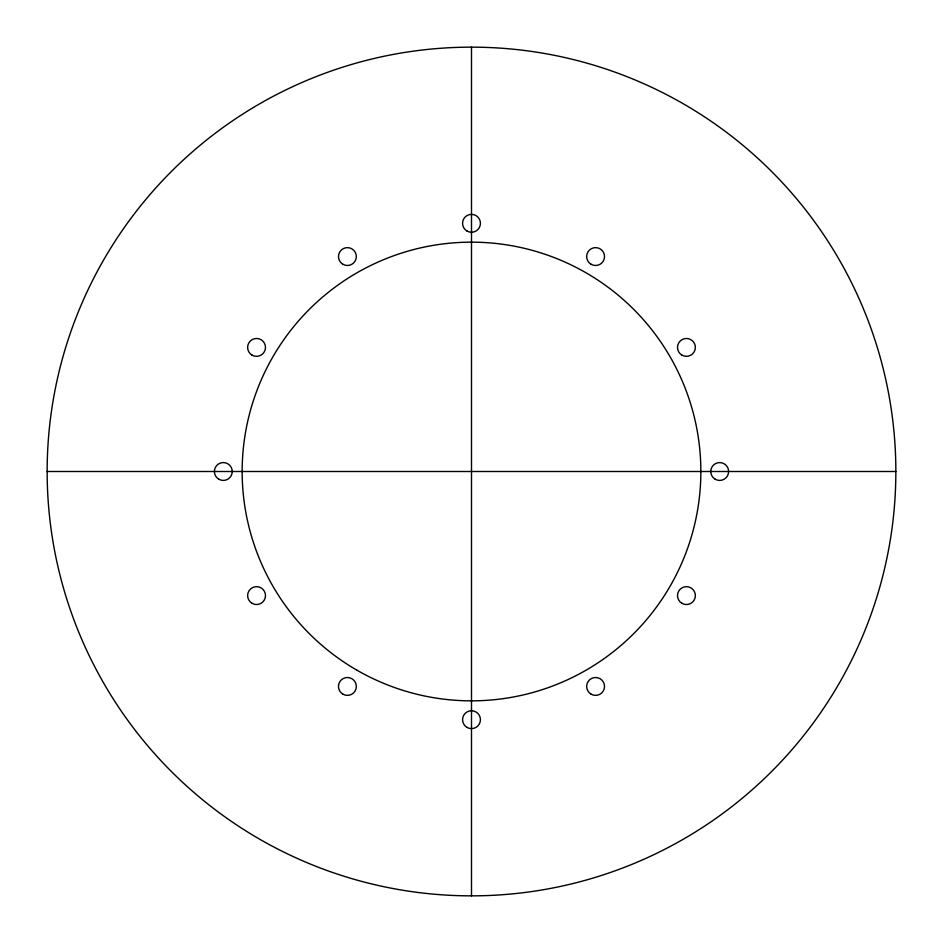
<?xml version="1.0" encoding="UTF-8"?>
<svg xmlns="http://www.w3.org/2000/svg" width="943" height="943" viewBox="0 0 943 943"><rect width="100%" height="100%" fill="white"/><g stroke="black" fill="none" stroke-linecap="round" stroke-linejoin="round"><path stroke-width="1.41" d="M47.15 471.5L895.85 471.5A424.35 424.35 0 0 1 259.325 838.999A424.35 424.35 0 0 1 259.325 104.001A424.35 424.35 0 0 1 895.85 471.5M471.5 47.15L471.5 895.85M590.943 264.193A8.935 8.935 0 0 0 604.522 256.779A8.935 8.935 0 0 0 591.308 248.716A8.935 8.935 0 0 0 590.943 264.193M681.612 354.922A8.935 8.935 0 0 0 695.356 347.826A8.935 8.935 0 0 0 682.343 339.468A8.935 8.935 0 0 0 681.612 354.922M715.218 479.233A8.935 8.935 0 0 0 728.621 471.5A8.935 8.935 0 0 0 715.218 463.767A8.935 8.935 0 0 0 715.218 479.233M681.789 603.225A8.935 8.935 0 0 0 695.368 595.811A8.935 8.935 0 0 0 682.154 587.748A8.935 8.935 0 0 0 681.789 603.225M590.766 693.954A8.935 8.935 0 0 0 604.522 686.858A8.935 8.935 0 0 0 591.497 678.5A8.935 8.935 0 0 0 590.766 693.954M467.033 727.43A8.935 8.935 0 0 0 480.435 719.686A8.935 8.935 0 0 0 467.033 711.953A8.935 8.935 0 0 0 467.033 727.43M342.757 694.072A8.935 8.935 0 0 0 356.336 686.645A8.935 8.935 0 0 0 343.122 678.595A8.935 8.935 0 0 0 342.757 694.072M251.734 603.107A8.935 8.935 0 0 0 265.49 596.023A8.935 8.935 0 0 0 252.465 587.654A8.935 8.935 0 0 0 251.734 603.107M218.847 479.233A8.935 8.935 0 0 0 232.249 471.5A8.935 8.935 0 0 0 218.847 463.767A8.935 8.935 0 0 0 218.847 479.233M251.911 355.039A8.935 8.935 0 0 0 265.49 347.613A8.935 8.935 0 0 0 252.276 339.563A8.935 8.935 0 0 0 251.911 355.039M342.58 264.075A8.935 8.935 0 0 0 356.324 256.991A8.935 8.935 0 0 0 343.311 248.622A8.935 8.935 0 0 0 342.58 264.075M467.033 231.047A8.935 8.935 0 0 0 480.435 223.314A8.935 8.935 0 0 0 467.033 215.57A8.935 8.935 0 0 0 467.033 231.047M356.831 670.119A229.349 229.349 0 0 0 700.849 471.5A229.349 229.349 0 0 0 356.831 272.881A229.349 229.349 0 0 0 356.831 670.119"/></g></svg>
